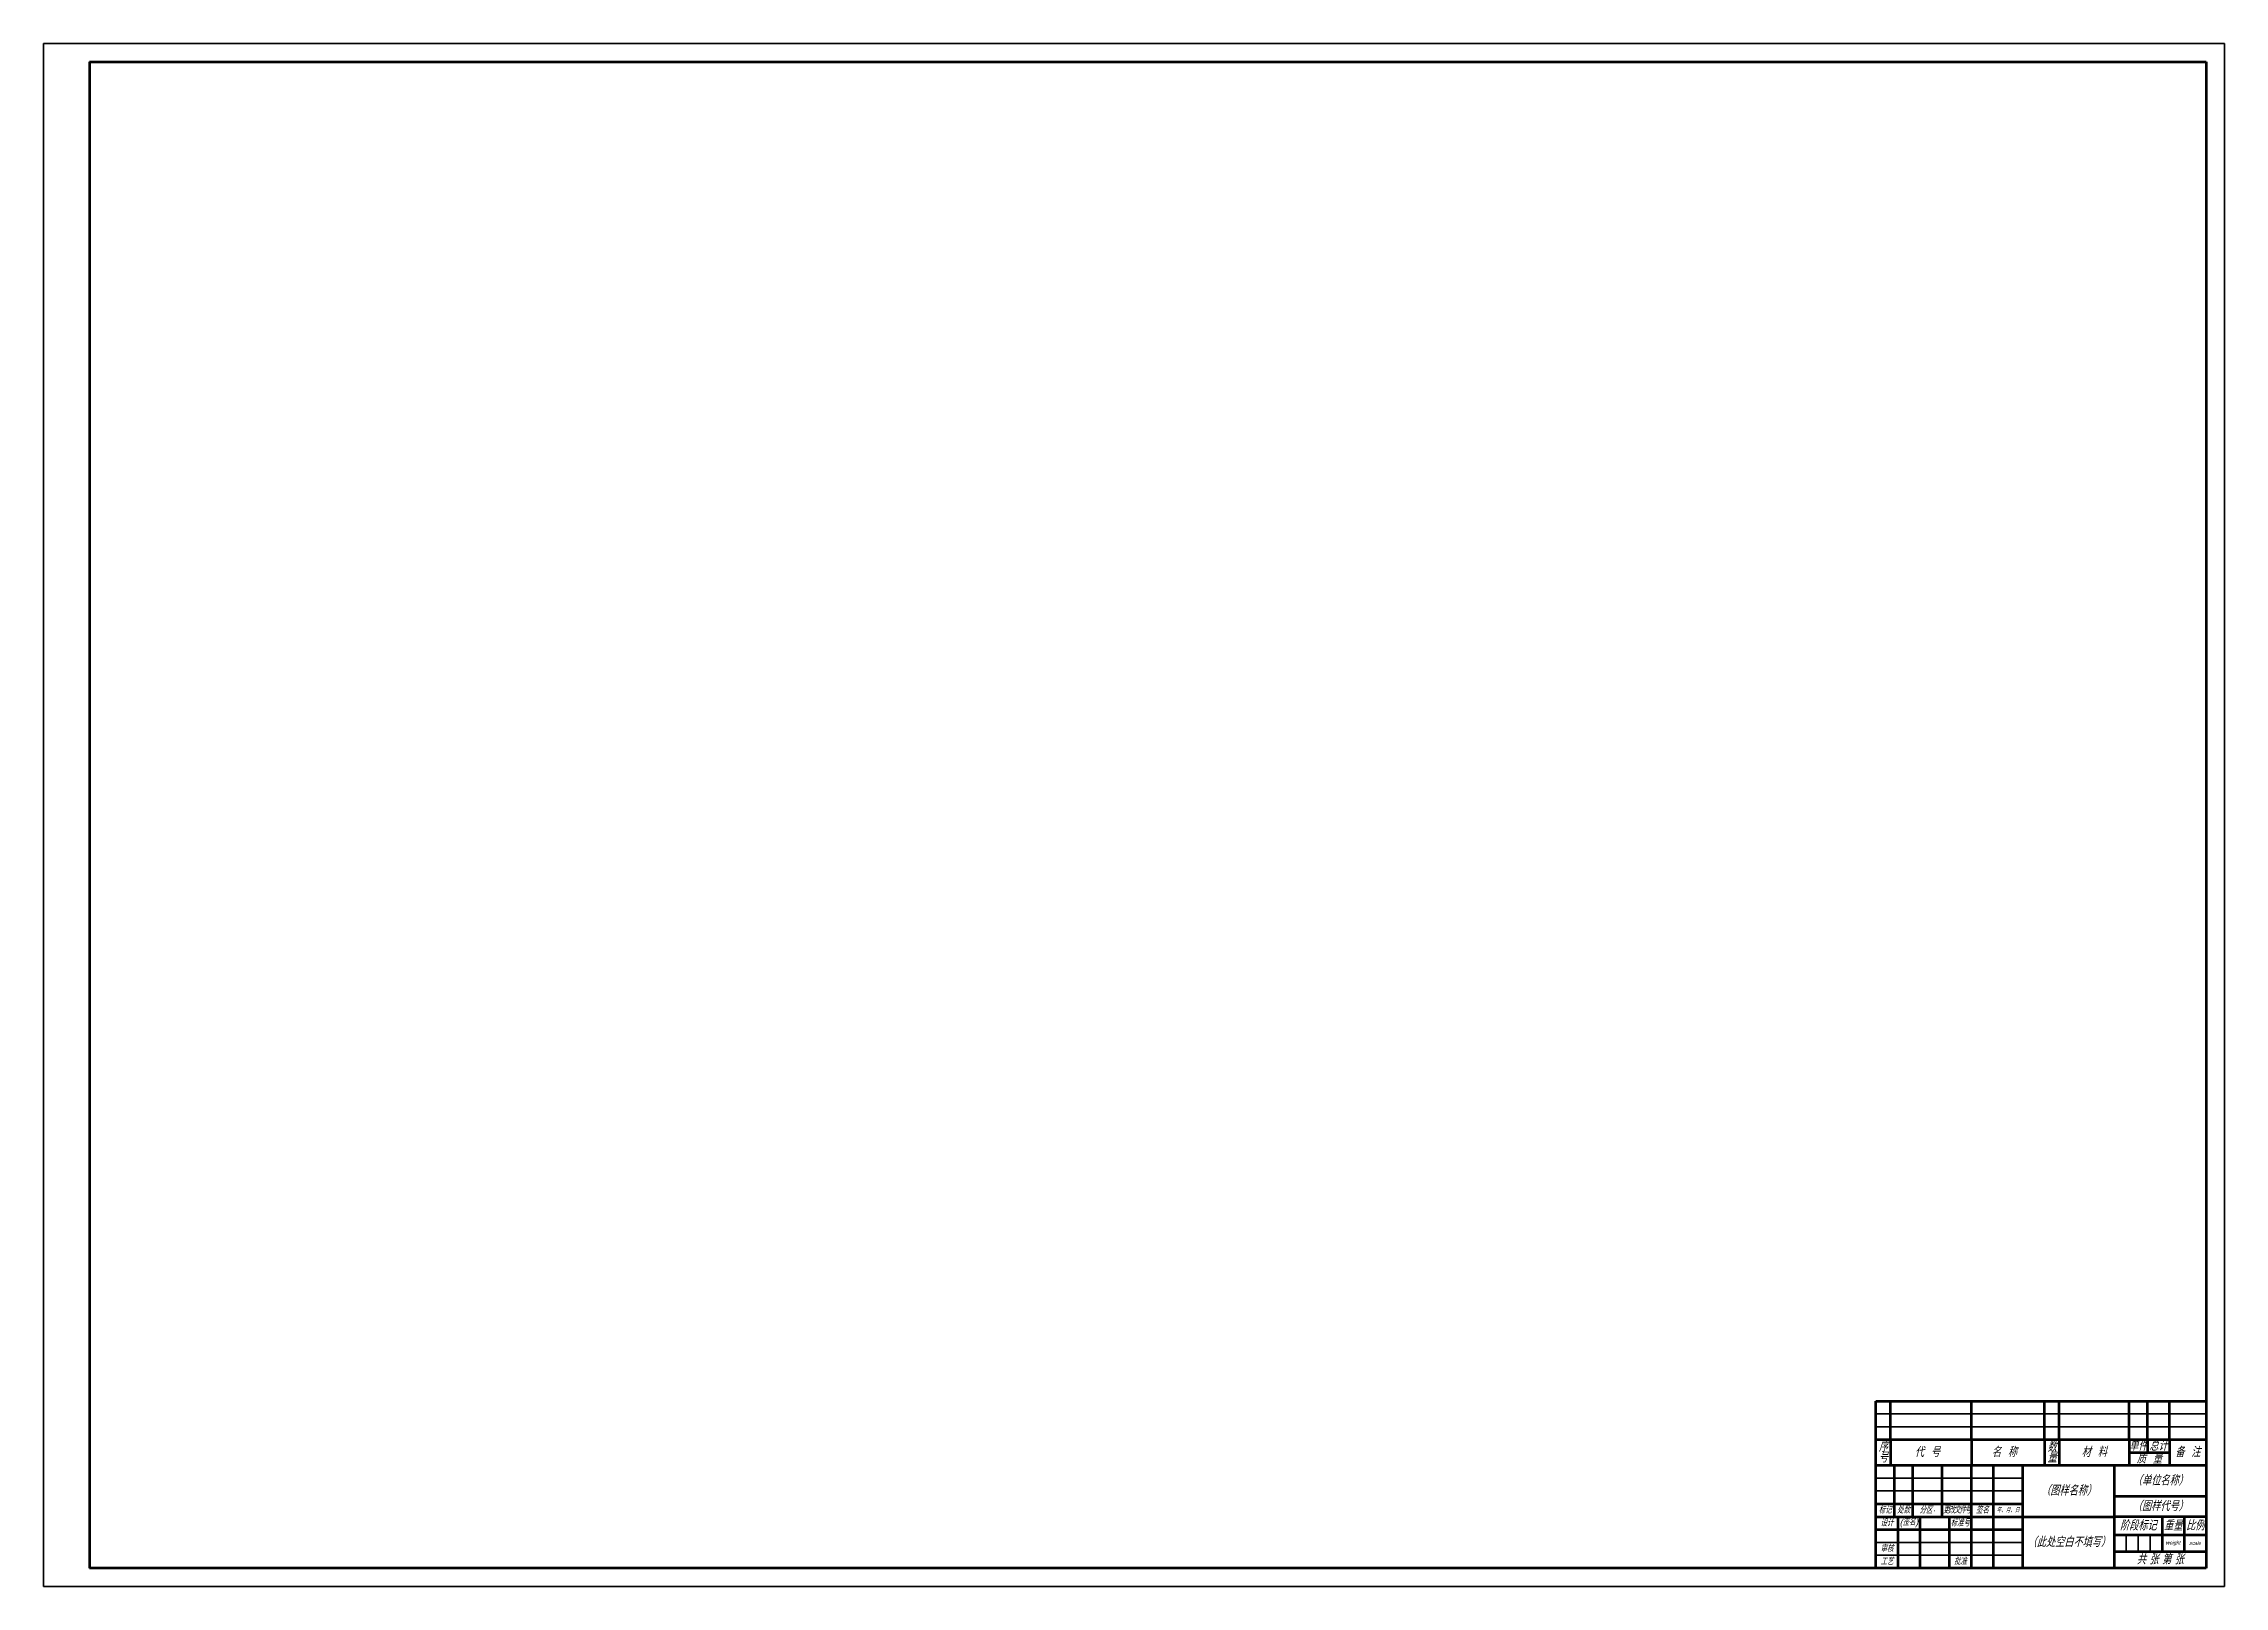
# Model space of a CAD drawing. Header units: millimetres. Extents: x 0 to 1189, y 0 to 841.
import ezdxf

# ---------------------------------------------------------------- set-up
doc = ezdxf.new("R2010")
doc.units = ezdxf.units.MM
doc.header["$LTSCALE"] = 0.25
for name, color, linetype, lineweight in [('3文字', 7, 'Continuous', 50), ('6内框', 7, 'Continuous', 70), ('6外框', 7, 'Continuous', 35)]:
    doc.layers.add(name, color=color, linetype=linetype, lineweight=lineweight)
doc.styles.add('3.5号字体', font='g12f13.shx', dxfattribs={"oblique": 15, "bigfont": 'gbcbig.shx'})
doc.styles.add('5号字体', font='g12f13.shx', dxfattribs={"oblique": 15, "bigfont": 'gbcbig.shx'})

msp = doc.modelspace()

# ---------------------------------------------------------------- linework, layer by layer
at = {"layer": '6内框'}
for p, q in [((25, 831), (25, 10)), ((25, 831), (1179, 831)), ((1179, 831), (1179, 10)), ((999, 94), (999, 101)), ((999, 101), (1179, 101)), ((1007, 80), (1007, 101)), ((1051.2, 80), (1051.2, 101)), ((1091, 80), (1091, 101)), ((1099, 80), (1099, 101)), ((1137, 80), (1137, 101)), ((1147, 80), (1147, 101)), ((1159, 80), (1159, 101)), ((999, 87), (999, 94)), ((999, 80), (999, 87)), ((999, 66), (999, 80)), ((999, 80), (1007, 80)), ((1007, 80), (1051.2, 80)), ((1007, 80), (1007, 66)), ((1051.2, 80), (1091, 80)), ((1051.2, 80), (1051.2, 66)), ((1091, 80), (1099, 80)), ((1091, 80), (1091, 66)), ((1099, 80), (1137, 80)), ((1099, 80), (1099, 66)), ((1137, 80), (1147, 80)), ((1137, 80), (1137, 66)), ((1137, 73), (1159, 73)), ((1147, 80), (1159, 80)), ((1147, 80), (1147, 73)), ((1159, 80), (1179, 80)), ((1159, 80), (1159, 66)), ((999, 59), (999, 66)), ((999, 66), (1009, 66)), ((1009, 66), (1019, 66)), ((1009, 66), (1009, 38)), ((1019, 66), (1035, 66)), ((1019, 66), (1019, 38)), ((1035, 66), (1051, 66)), ((1035, 66), (1035, 38)), ((1051, 66), (1063, 66)), ((1051, 66), (1051, 38)), ((1063, 66), (1079, 66)), ((1063, 66), (1063, 38)), ((1079, 66), (1085.5, 66)), ((1079, 66), (1079, 10)), ((1085.5, 66), (1092, 66)), ((1092, 66), (1098.5, 66)), ((1098.5, 66), (1105, 66)), ((1105, 66), (1117, 66)), ((1117, 66), (1129, 66)), ((1129, 66), (1179, 66)), ((1129, 38), (1129, 66)), ((999, 52), (999, 59)), ((999, 45), (999, 52)), ((1179, 49), (1129, 49)), ((999, 38), (999, 45)), ((999, 45), (1079, 45)), ((999, 31), (999, 38)), ((999, 38), (1079, 38)), ((1011, 38), (1011, 10)), ((1023, 38), (1023, 10)), ((1039, 38), (1039, 10)), ((1051, 38), (1051, 10)), ((1063, 38), (1063, 10)), ((1079, 38), (1129, 38)), ((1129, 28), (1129, 38)), ((1179, 38), (1129, 38)), ((1155, 38), (1155, 19)), ((1167, 38), (1167, 19)), ((999, 24), (999, 31)), ((999, 31), (1011, 31)), ((999, 17), (999, 24)), ((1011, 31), (1023, 31)), ((1023, 31), (1039, 31)), ((1039, 31), (1051, 31)), ((1051, 31), (1063, 31)), ((1063, 31), (1079, 31)), ((1129, 19), (1129, 28)), ((1179, 28), (1129, 28)), ((999, 10), (999, 17)), ((1129, 10), (1129, 19)), ((1129, 19), (1179, 19)), ((1179, 10), (25, 10))]:
    msp.add_line(p, q, dxfattribs=at)
at = {"layer": '6外框'}
for p, q in [((0, 0), (0, 841)), ((0, 841), (1189, 841)), ((1189, 841), (1189, 0)), ((999, 94), (1179, 94)), ((999, 87), (1179, 87)), ((999, 59), (1079, 59)), ((999, 52), (1079, 52)), ((999, 24), (1079, 24)), ((1135.5, 28), (1135.5, 19)), ((1142, 28), (1142, 19)), ((1148.5, 28), (1148.5, 19)), ((999, 17), (1079, 17)), ((1189, 0), (0, 0))]:
    msp.add_line(p, q, dxfattribs=at)

# ---------------------------------------------------------------- texts
at = {"layer": '3文字', "attachment_point": 5}
for s, width, gutter_width, heights, insert, char_height, style in [('\\pxsm0.7;序\\P号', 8, 17.5, [0], (1003, 73), 5, '5号字体'), ('代  号', 40, 17.5, [0], (1027, 73), 5, '5号字体'), ('名  称', 44, 25, [0], (1069, 73), 5, '5号字体'), ('\\pxsm0.7;数 量', 8, 25, [0], (1095, 73), 5, '5号字体'), ('材  料', 38, 25, [0], (1118, 73), 5, '5号字体'), ('单件', 10, 25, [0], (1142, 76.5), 5, '5号字体'), ('质  量', 22, 25, [0], (1148, 69.5), 5, '5号字体'), ('总计', 12, 25, [0], (1153, 76.5), 5, '5号字体'), ('备  注', 20, 25, [0], (1169, 73), 5, '5号字体'), ('（单位名称）', 50, 17.5, [0], (1154, 57.5), 5, '5号字体'), ('（图样名称）', 50, 17.5, [0], (1104, 52), 5, '5号字体'), ('标记', 10, 17.5, [0], (1004, 41.5), 3.5, '5号字体'), ('设计', 12, 17.5, [0], (1005, 34.5), 3.5, '5号字体'), ('处数', 10, 17.5, [0], (1014, 41.5), 3.5, '5号字体'), ('(签名)', 18.338, 17.5, [0], (1017, 34.5), 3.5, '5号字体'), ('分区·', 16, 17.5, [0], (1027, 41.5), 3.5, '5号字体'), ('{\\T0.8;更改文件号}', 23.49, 17.5, [0], (1043, 41.5), 3.5, '5号字体'), ('标准号', 12, 17.5, [0], (1045, 34.5), 3.5, '5号字体'), ('签名', 12, 17.5, [0], (1057, 41.5), 3.5, '5号字体'), ('年、月、日', 19.457, 17.5, [0], (1071, 41.5), 2.5, '3.5号字体'), ('阶段标记', 26, 17.5, [0], (1142, 33), 5, '5号字体'), ('（图样代号）', 50, 17.5, [0], (1154, 43.5), 5, '5号字体'), ('重量', 12, 17.5, [0], (1161, 33), 5, '5号字体'), ('比例', 12, 17.5, [0], (1173, 33), 5, '5号字体'), ('（此处空白不填写）', 50, 17.5, [0], (1104.1, 23.9), 5, '5号字体'), ('工艺', 12, 17.5, [0], (1005, 13.5), 3.5, '5号字体'), ('审核', 12, 17.5, [5.33], (1005, 20.5), 3.5, '5号字体'), ('批准', 12, 17.5, [0], (1045, 13.5), 3.5, '5号字体'), ('共 张 第 张', 50, 17.5, [0], (1154, 14.5), 5, '5号字体')]:
    msp.add_mtext_dynamic_manual_height_columns(s, width=width, gutter_width=gutter_width, heights=heights, dxfattribs=dict(at, insert=insert, char_height=char_height, style=style))
at = {"layer": '6内框', "char_height": 2, "attachment_point": 5, "style": '3.5号字体'}
for s, width, insert in [('weight', 12, (1161, 23.5)), ('scale', 12.017, (1173, 23.6))]:
    msp.add_mtext_dynamic_manual_height_columns(s, width=width, gutter_width=17.5, heights=[0], dxfattribs=dict(at, insert=insert))

doc.saveas('drawing.dxf')
